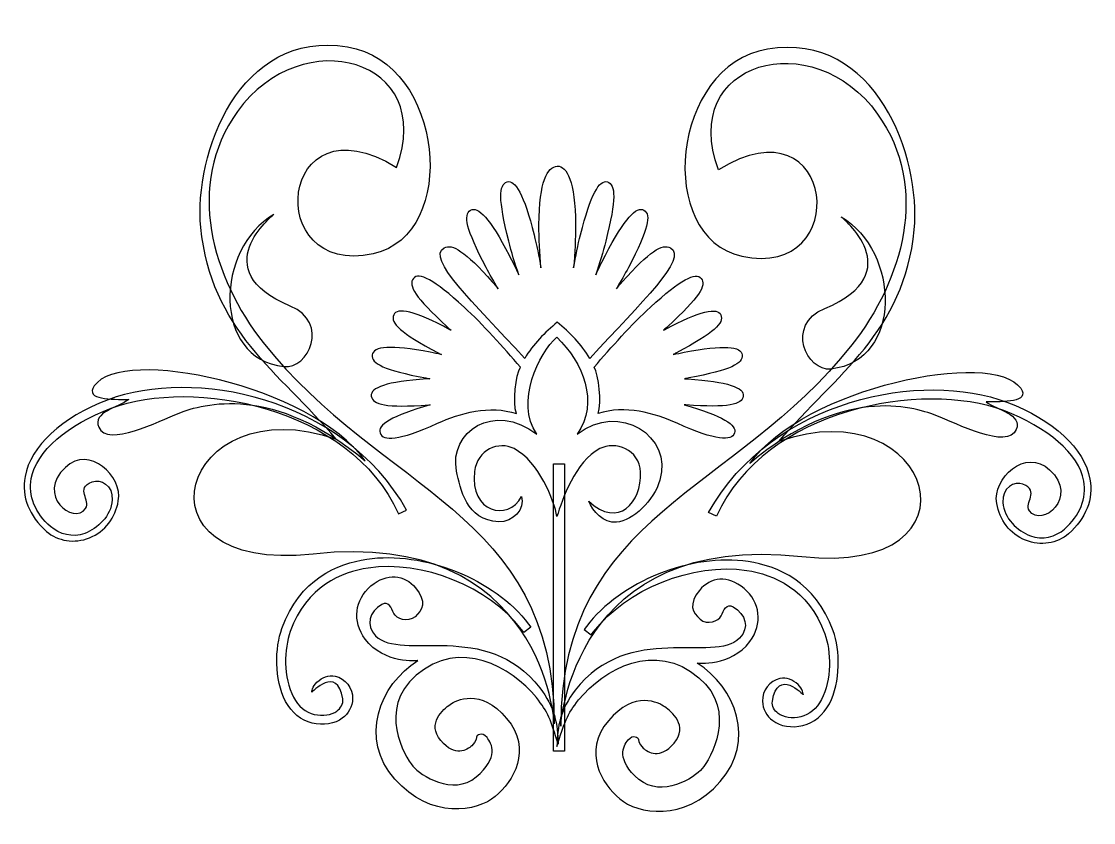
# Model space of a CAD drawing. Header units: millimetres. Extents: x -103 to 104, y -99 to 101.
# Drawn here: x -20.21 to 16.89, y 68.51 to 96.24 of the extents above; entities that cross this region are included whole.
import ezdxf

# ---------------------------------------------------------------- set-up
doc = ezdxf.new("R2010")
doc.units = ezdxf.units.MM
doc.header["$MEASUREMENT"] = 0
doc.layers.add('layer 1', color=7, linetype='Continuous')

msp = doc.modelspace()

# ---------------------------------------------------------------- linework, layer by layer
at = {"layer": 'layer 1', "color": 250}
for points, knots in [([(-1.7698, 71.9353), (-1.7866, 79.2923), (-7.7802, 79.9654), (-11.843, 85.1267), (-11.843, 85.1267), (-13.5988, 87.355), (-14.5562, 90.5726), (-12.7351, 93.1155), (-12.7351, 93.1155), (-10.4978, 96.2371), (-5.8391, 94.949), (-7.2277, 91.1856), (-7.2277, 91.1856), (-11.3301, 93.7287), (-11.8955, 87.3458), (-8.0337, 88.1973), (-8.0337, 88.1973), (-5.0305, 88.8601), (-5.582, 94.8105), (-8.9273, 95.3619), (-8.9273, 95.3619), (-12.6683, 95.9761), (-14.2462, 91.642), (-14.0007, 89.1068), (-14.0007, 89.1068), (-13.656, 85.5646), (-11.3082, 84.1224), (-9.3138, 81.7845), (-9.3138, 81.7845), (-14.6751, 83.6585), (-16.6362, 77.082), (-10.109, 77.8053), (-10.109, 77.8053), (-2.1364, 78.6898), (-1.7698, 71.9353), (-1.7698, 71.9353)], [0, 0, 0, 0, 0.1, 0.1, 0.1, 0.1, 0.2, 0.2, 0.2, 0.2, 0.3, 0.3, 0.3, 0.3, 0.4, 0.4, 0.4, 0.4, 0.5, 0.5, 0.5, 0.5, 0.6, 0.6, 0.6, 0.6, 0.7, 0.7, 0.7, 0.7, 0.8, 0.8, 0.8, 0.8, 1, 1, 1, 1]), ([(-1.5459, 71.8527), (-1.5295, 79.2089), (4.4638, 79.8824), (8.5258, 85.0434), (8.5258, 85.0434), (10.2819, 87.272), (11.24, 90.4895), (9.4187, 93.032), (9.4187, 93.032), (7.1817, 96.1539), (2.5231, 94.866), (3.9105, 91.1023), (3.9105, 91.1023), (8.0129, 93.6449), (8.579, 87.2629), (4.7176, 88.114), (4.7176, 88.114), (1.714, 88.7766), (2.2655, 94.7269), (5.6116, 95.278), (5.6116, 95.278), (9.3526, 95.8932), (10.9297, 91.5592), (10.6853, 89.0231), (10.6853, 89.0231), (10.3399, 85.4811), (7.9918, 84.0392), (5.9981, 81.7013), (5.9981, 81.7013), (11.3597, 83.5748), (13.3205, 76.9982), (6.7933, 77.7221), (6.7933, 77.7221), (-1.1797, 78.6064), (-1.5459, 71.8527), (-1.5459, 71.8527)], [0, 0, 0, 0, 0.1, 0.1, 0.1, 0.1, 0.2, 0.2, 0.2, 0.2, 0.3, 0.3, 0.3, 0.3, 0.4, 0.4, 0.4, 0.4, 0.5, 0.5, 0.5, 0.5, 0.6, 0.6, 0.6, 0.6, 0.7, 0.7, 0.7, 0.7, 0.8, 0.8, 0.8, 0.8, 1, 1, 1, 1]), ([(2.2458, 88.4028), (1.9759, 88.557), (1.5226, 88.2874), (0.582, 87.2233), (0.582, 87.2233), (0.5153, 87.1474), (0.4462, 87.0684), (0.3777, 86.9861), (0.3777, 86.9861), (0.5308, 87.2388), (0.6724, 87.4879), (0.7957, 87.7236), (0.7957, 87.7236), (1.4974, 89.0658), (1.5897, 89.5371), (1.3326, 89.7034), (1.3326, 89.7034), (1.0823, 89.8649), (0.6593, 89.4154), (-0.0001, 88.1539), (-0.0001, 88.1539), (-0.1111, 87.9409), (-0.223, 87.7084), (-0.335, 87.4666), (-0.335, 87.4666), (-0.2004, 87.8678), (-0.0786, 88.266), (0.0111, 88.6297), (0.0111, 88.6297), (0.3795, 90.1029), (0.3581, 90.5825), (0.0699, 90.6819), (0.0699, 90.6819), (-0.2103, 90.7788), (-0.5174, 90.2411), (-0.8624, 88.8573), (-0.8624, 88.8573), (-0.9503, 88.5053), (-1.0308, 88.1115), (-1.1012, 87.7084), (-1.1012, 87.7084), (-1.0583, 88.2231), (-1.0308, 88.7402), (-1.0331, 89.1975), (-1.0331, 89.1975), (-1.0411, 90.715), (-1.3357, 91.233), (-1.6666, 91.233), (-1.6666, 91.233), (-2.007, 91.1991), (-2.2921, 90.715), (-2.2995, 89.1975), (-2.2995, 89.1975), (-2.3023, 88.7402), (-2.2746, 88.2231), (-2.2309, 87.7084), (-2.2309, 87.7084), (-2.3023, 88.1115), (-2.3826, 88.5053), (-2.4701, 88.8573), (-2.4701, 88.8573), (-2.8152, 90.2411), (-3.1226, 90.7788), (-3.4031, 90.6819), (-3.4031, 90.6819), (-3.6905, 90.5825), (-3.7124, 90.1029), (-3.344, 88.6297), (-3.344, 88.6297), (-3.2528, 88.266), (-3.1325, 87.8678), (-2.9975, 87.4666), (-2.9975, 87.4666), (-3.1091, 87.7084), (-3.2222, 87.9409), (-3.3331, 88.1539), (-3.3331, 88.1539), (-3.9914, 89.4154), (-4.4163, 89.8649), (-4.6658, 89.7034), (-4.6658, 89.7034), (-4.9225, 89.5371), (-4.8313, 89.0658), (-4.1289, 87.7236), (-4.1289, 87.7236), (-4.006, 87.4879), (-3.8641, 87.2388), (-3.7109, 86.9861), (-3.7109, 86.9861), (-3.7802, 87.0684), (-3.848, 87.1474), (-3.9151, 87.2233), (-3.9151, 87.2233), (-4.8555, 88.2874), (-5.3091, 88.557), (-5.5784, 88.4028), (-5.5784, 88.4028), (-6.2101, 88.0413), (-4.587, 86.5406), (-2.7936, 84.574), (-2.7936, 84.574), (-2.5066, 85.0566), (-2.0933, 85.4854), (-1.6666, 85.8299), (-1.6666, 85.8299), (-1.2388, 85.4854), (-0.8266, 85.0566), (-0.5392, 84.574), (-0.5392, 84.574), (1.2544, 86.5406), (2.8775, 88.0413), (2.2458, 88.4028)], [0, 0, 0, 0, 0.0344828, 0.0344828, 0.0344828, 0.0344828, 0.0689655, 0.0689655, 0.0689655, 0.0689655, 0.1034483, 0.1034483, 0.1034483, 0.1034483, 0.137931, 0.137931, 0.137931, 0.137931, 0.1724138, 0.1724138, 0.1724138, 0.1724138, 0.2068966, 0.2068966, 0.2068966, 0.2068966, 0.2413793, 0.2413793, 0.2413793, 0.2413793, 0.2758621, 0.2758621, 0.2758621, 0.2758621, 0.3103448, 0.3103448, 0.3103448, 0.3103448, 0.3448276, 0.3448276, 0.3448276, 0.3448276, 0.3793103, 0.3793103, 0.3793103, 0.3793104, 0.4137931, 0.4137931, 0.4137931, 0.4137931, 0.4482759, 0.4482759, 0.4482759, 0.4482759, 0.4827586, 0.4827586, 0.4827586, 0.4827586, 0.5172414, 0.5172414, 0.5172414, 0.5172414, 0.5517241, 0.5517241, 0.5517241, 0.5517241, 0.5862069, 0.5862069, 0.5862069, 0.5862069, 0.6206897, 0.6206897, 0.6206897, 0.6206897, 0.6551724, 0.6551724, 0.6551724, 0.6551724, 0.6896552, 0.6896552, 0.6896552, 0.6896552, 0.7241379, 0.7241379, 0.7241379, 0.7241379, 0.7586207, 0.7586207, 0.7586207, 0.7586207, 0.7931034, 0.7931034, 0.7931034, 0.7931035, 0.8275862, 0.8275862, 0.8275862, 0.8275862, 0.862069, 0.862069, 0.862069, 0.862069, 0.8965517, 0.8965517, 0.8965517, 0.8965517, 0.9310345, 0.9310345, 0.9310345, 0.9310345, 1, 1, 1, 1]), ([(-10.9041, 86.3887), (-9.5258, 85.8138), (-10.2877, 84.1952), (-11.1252, 84.2911), (-11.1252, 84.2911), (-13.6177, 84.5783), (-13.4974, 88.3722), (-11.4782, 89.5565), (-11.4782, 89.5565), (-11.4782, 89.5565), (-13.8993, 87.635), (-10.9041, 86.3887)], [0, 0, 0, 0, 0.25, 0.25, 0.25, 0.25, 0.5, 0.5, 0.5, 0.5, 1, 1, 1, 1]), ([(7.5869, 86.3051), (6.2098, 85.7304), (6.9717, 84.112), (7.8094, 84.2081), (7.8094, 84.2081), (10.3013, 84.4948), (10.1809, 88.2887), (8.1621, 89.4735), (8.1621, 89.4735), (8.1621, 89.4735), (10.5828, 87.5512), (7.5869, 86.3051)], [0, 0, 0, 0, 0.25, 0.25, 0.25, 0.25, 0.5, 0.5, 0.5, 0.5, 1, 1, 1, 1]), ([(-6.1791, 83.8668), (-6.1437, 83.8693), (-6.1076, 83.8709), (-6.0711, 83.8727), (-6.0711, 83.8727), (-6.1203, 83.8826), (-6.17, 83.8908), (-6.2181, 83.9008), (-6.2181, 83.9008), (-7.6803, 84.1777), (-8.0986, 84.3963), (-8.0672, 84.6989), (-8.0672, 84.6989), (-8.0366, 84.9934), (-7.4322, 85.0488), (-6.0591, 84.7884), (-6.0591, 84.7884), (-5.9335, 84.7641), (-5.8052, 84.7371), (-5.6732, 84.708), (-5.6732, 84.708), (-5.7126, 84.728), (-5.7516, 84.7489), (-5.7899, 84.7694), (-5.7899, 84.7694), (-7.1076, 85.4677), (-7.4436, 85.8005), (-7.3254, 86.0812), (-7.3254, 86.0812), (-7.2119, 86.3533), (-6.6164, 86.2267), (-5.3795, 85.5697), (-5.3795, 85.5697), (-5.3671, 85.5646), (-5.3544, 85.5565), (-5.3431, 85.55), (-5.3431, 85.55), (-5.3923, 85.5942), (-5.4408, 85.6381), (-5.489, 85.6831), (-5.489, 85.6831), (-6.5887, 86.693), (-6.83, 87.1019), (-6.647, 87.343), (-6.647, 87.343), (-6.4683, 87.5773), (-5.9237, 87.3029), (-4.8912, 86.3533), (-4.8912, 86.3533), (-4.2508, 85.7622), (-3.5209, 84.9508), (-2.9442, 84.2782), (-2.9442, 84.2782), (-3.1011, 83.9867), (-3.2156, 83.0665), (-3.0789, 82.6644), (-3.0789, 82.6644), (-4.0012, 82.9859), (-5.037, 82.675), (-5.8111, 82.3301), (-5.8111, 82.3301), (-7.1722, 81.7232), (-7.6931, 81.7099), (-7.7995, 81.9953), (-7.7995, 81.9953), (-7.9017, 82.2716), (-7.3892, 82.5911), (-6.0616, 82.9704), (-6.0616, 82.9704), (-6.0784, 82.97), (-6.097, 82.9688), (-6.1137, 82.9664), (-6.1137, 82.9664), (-7.5972, 82.8653), (-8.0566, 82.9704), (-8.1015, 83.2722), (-8.1015, 83.2722), (-8.1453, 83.5644), (-7.5735, 83.7719), (-6.1791, 83.8668)], [0, 0, 0, 0, 0.047619, 0.047619, 0.047619, 0.0476191, 0.0952381, 0.0952381, 0.0952381, 0.0952381, 0.1428571, 0.1428571, 0.1428571, 0.1428572, 0.1904762, 0.1904762, 0.1904762, 0.1904762, 0.2380952, 0.2380952, 0.2380952, 0.2380952, 0.2857143, 0.2857143, 0.2857143, 0.2857143, 0.3333333, 0.3333333, 0.3333333, 0.3333333, 0.3809524, 0.3809524, 0.3809524, 0.3809524, 0.4285714, 0.4285714, 0.4285714, 0.4285714, 0.4761905, 0.4761905, 0.4761905, 0.4761905, 0.5238095, 0.5238095, 0.5238095, 0.5238095, 0.5714286, 0.5714286, 0.5714286, 0.5714286, 0.6190476, 0.6190476, 0.6190476, 0.6190476, 0.6666667, 0.6666667, 0.6666667, 0.6666667, 0.7142857, 0.7142857, 0.7142857, 0.7142857, 0.7619048, 0.7619048, 0.7619048, 0.7619048, 0.8095238, 0.8095238, 0.8095238, 0.8095238, 0.8571429, 0.8571429, 0.8571429, 0.8571429, 0.9047619, 0.9047619, 0.9047619, 0.9047619, 1, 1, 1, 1]), ([(2.8469, 83.8668), (2.8111, 83.8693), (2.7747, 83.8709), (2.7375, 83.8727), (2.7375, 83.8727), (2.7882, 83.8826), (2.8367, 83.8908), (2.8859, 83.9008), (2.8859, 83.9008), (4.3474, 84.1777), (4.7661, 84.3963), (4.7341, 84.6989), (4.7341, 84.6989), (4.7048, 84.9934), (4.099, 85.0488), (2.7258, 84.7884), (2.7258, 84.7884), (2.6011, 84.7641), (2.4716, 84.7371), (2.341, 84.708), (2.341, 84.708), (2.38, 84.728), (2.4194, 84.7489), (2.4581, 84.7694), (2.4581, 84.7694), (3.774, 85.4677), (4.1104, 85.8005), (3.9933, 86.0812), (3.9933, 86.0812), (3.8783, 86.3533), (3.2839, 86.2267), (2.0467, 85.5697), (2.0467, 85.5697), (2.0343, 85.5646), (2.0219, 85.5565), (2.0095, 85.55), (2.0095, 85.55), (2.0595, 85.5942), (2.1087, 85.6381), (2.1561, 85.6831), (2.1561, 85.6831), (3.2558, 86.693), (3.4983, 87.1019), (3.3138, 87.343), (3.3138, 87.343), (3.1347, 87.5773), (2.5909, 87.3029), (1.5587, 86.3533), (1.5587, 86.3533), (0.9186, 85.7622), (0.1873, 84.9508), (-0.3886, 84.2782), (-0.3886, 84.2782), (-0.2317, 83.9867), (-0.1172, 83.0665), (-0.254, 82.6644), (-0.254, 82.6644), (0.668, 82.9859), (1.7039, 82.675), (2.4785, 82.3301), (2.4785, 82.3301), (3.8394, 81.7232), (4.3613, 81.7099), (4.4663, 81.9953), (4.4663, 81.9953), (4.5685, 82.2716), (4.0564, 82.5911), (2.7288, 82.9704), (2.7288, 82.9704), (2.7463, 82.97), (2.7638, 82.9688), (2.7809, 82.9664), (2.7809, 82.9664), (4.2649, 82.8653), (4.7238, 82.9704), (4.7694, 83.2722), (4.7694, 83.2722), (4.8136, 83.5644), (4.2409, 83.7719), (2.8469, 83.8668)], [0, 0, 0, 0, 0.047619, 0.047619, 0.047619, 0.0476191, 0.0952381, 0.0952381, 0.0952381, 0.0952381, 0.1428571, 0.1428571, 0.1428571, 0.1428572, 0.1904762, 0.1904762, 0.1904762, 0.1904762, 0.2380952, 0.2380952, 0.2380952, 0.2380952, 0.2857143, 0.2857143, 0.2857143, 0.2857143, 0.3333333, 0.3333333, 0.3333333, 0.3333333, 0.3809524, 0.3809524, 0.3809524, 0.3809524, 0.4285714, 0.4285714, 0.4285714, 0.4285714, 0.4761905, 0.4761905, 0.4761905, 0.4761905, 0.5238095, 0.5238095, 0.5238095, 0.5238095, 0.5714286, 0.5714286, 0.5714286, 0.5714286, 0.6190476, 0.6190476, 0.6190476, 0.6190476, 0.6666667, 0.6666667, 0.6666667, 0.6666667, 0.7142857, 0.7142857, 0.7142857, 0.7142857, 0.7619048, 0.7619048, 0.7619048, 0.7619048, 0.8095238, 0.8095238, 0.8095238, 0.8095238, 0.8571429, 0.8571429, 0.8571429, 0.8571429, 0.9047619, 0.9047619, 0.9047619, 0.9047619, 1, 1, 1, 1]), ([(-8.3087, 81.028), (-11.506, 83.7113), (-13.9241, 83.0052), (-14.7498, 82.6861), (-14.7498, 82.6861), (-15.4734, 82.4065), (-17.2282, 81.4863), (-17.5319, 82.1965), (-17.5319, 82.1965), (-17.7537, 82.7138), (-16.8653, 82.8822), (-16.4918, 83.1535), (-16.4918, 83.1535), (-17.0805, 83.1634), (-18.0251, 83.1289), (-17.6859, 83.6264), (-17.6859, 83.6264), (-16.7398, 85.0105), (-10.2002, 83.6548), (-8.3087, 81.028)], [0, 0, 0, 0, 0.1666667, 0.1666667, 0.1666667, 0.1666667, 0.3333333, 0.3333333, 0.3333333, 0.3333333, 0.5, 0.5, 0.5, 0.5, 0.6666667, 0.6666667, 0.6666667, 0.6666667, 1, 1, 1, 1]), ([(-0.977, 81.9557), (-0.2179, 83.0665), (-0.761, 84.4185), (-1.6834, 85.3148), (-1.6834, 85.3148), (-2.2986, 84.7539), (-3.1375, 83.0665), (-2.3782, 81.9557), (-2.3782, 81.9557), (-3.8553, 83.095), (-5.428, 82.0345), (-5.1501, 80.6737), (-5.1501, 80.6737), (-5.0261, 80.0666), (-4.8157, 78.9709), (-3.693, 78.9247), (-3.693, 78.9247), (-3.1923, 78.904), (-2.7736, 79.3632), (-2.8998, 79.8023), (-2.8998, 79.8023), (-3.3801, 78.904), (-4.6964, 79.2591), (-4.5297, 80.6591), (-4.5297, 80.6591), (-4.4381, 81.4227), (-3.6887, 81.7276), (-3.1602, 81.4542), (-3.1602, 81.4542), (-2.3023, 81.0095), (-1.7683, 79.6503), (-1.6779, 79.1057), (-1.6779, 79.1057), (-1.4952, 79.6847), (-1.0535, 81.0085), (-0.1949, 81.4542), (-0.1949, 81.4542), (0.3332, 81.7276), (1.186, 81.4318), (1.2173, 80.6385), (1.2173, 80.6385), (1.26, 79.5926), (0.4449, 78.6731), (-0.5793, 79.6353), (-0.5793, 79.6353), (-0.4539, 79.3003), (-0.0571, 78.8614), (0.3817, 78.904), (0.3817, 78.904), (0.9594, 78.9581), (1.6783, 79.6559), (1.8869, 80.3667), (1.8869, 80.3667), (2.3305, 81.8773), (0.4995, 83.095), (-0.977, 81.9557)], [0, 0, 0, 0, 0.0666667, 0.0666667, 0.0666667, 0.0666667, 0.1333333, 0.1333333, 0.1333333, 0.1333333, 0.2, 0.2, 0.2, 0.2, 0.2666667, 0.2666667, 0.2666667, 0.2666667, 0.3333333, 0.3333333, 0.3333333, 0.3333333, 0.4, 0.4, 0.4, 0.4, 0.4666667, 0.4666667, 0.4666667, 0.4666667, 0.5333333, 0.5333333, 0.5333333, 0.5333333, 0.6, 0.6, 0.6, 0.6, 0.6666667, 0.6666667, 0.6666667, 0.6666667, 0.7333333, 0.7333333, 0.7333333, 0.7333333, 0.8, 0.8, 0.8, 0.8, 0.8666667, 0.8666667, 0.8666667, 0.8666667, 1, 1, 1, 1]), ([(4.9923, 80.9449), (8.1895, 83.6277), (10.6084, 82.9226), (11.4334, 82.6023), (11.4334, 82.6023), (12.1567, 82.323), (13.9124, 81.403), (14.2156, 82.1138), (14.2156, 82.1138), (14.4373, 82.6306), (13.5488, 82.7995), (13.1753, 83.0698), (13.1753, 83.0698), (13.7647, 83.0802), (14.7094, 83.0463), (14.3691, 83.543), (14.3691, 83.543), (13.4237, 84.927), (6.8837, 83.5718), (4.9923, 80.9449)], [0, 0, 0, 0, 0.1666667, 0.1666667, 0.1666667, 0.1666667, 0.3333333, 0.3333333, 0.3333333, 0.3333333, 0.5, 0.5, 0.5, 0.5, 0.6666667, 0.6666667, 0.6666667, 0.6666667, 1, 1, 1, 1]), ([(-6.8782, 79.3271), (-6.8782, 79.3271), (-7.1613, 79.1996), (-7.1613, 79.1996), (-7.1613, 79.1996), (-8.8434, 82.9325), (-14.2962, 83.9115), (-17.1005, 82.8524), (-17.1005, 82.8524), (-18.6058, 82.2841), (-19.6989, 81.3659), (-19.8707, 80.4162), (-19.8707, 80.4162), (-19.9771, 79.8273), (-19.7274, 79.2157), (-19.2014, 78.7557), (-19.2014, 78.7557), (-18.8965, 78.4888), (-18.4357, 78.3597), (-18.0193, 78.5212), (-18.0193, 78.5212), (-17.5758, 78.6928), (-17.1059, 79.1148), (-17.0665, 79.678), (-17.0665, 79.678), (-17.0309, 80.1877), (-17.4744, 80.4184), (-17.7654, 80.3064), (-17.7654, 80.3064), (-18.361, 80.0787), (-17.7909, 79.6603), (-17.9864, 79.3869), (-17.9864, 79.3869), (-18.4125, 78.7902), (-19.7149, 79.8472), (-18.6875, 80.8066), (-18.6875, 80.8066), (-17.8529, 81.5859), (-16.699, 80.4994), (-16.855, 79.6438), (-16.855, 79.6438), (-16.9593, 79.0752), (-17.3029, 78.5802), (-17.8559, 78.3653), (-17.8559, 78.3653), (-18.38, 78.1622), (-18.9483, 78.2495), (-19.3403, 78.5921), (-19.3403, 78.5921), (-19.9435, 79.1203), (-20.2077, 79.7925), (-20.0829, 80.4846), (-20.0829, 80.4846), (-19.8918, 81.5416), (-18.8173, 82.5365), (-17.2106, 83.144), (-17.2106, 83.144), (-14.291, 84.2464), (-9.118, 83.2828), (-6.8782, 79.3271)], [0, 0, 0, 0, 0.0625, 0.0625, 0.0625, 0.0625, 0.125, 0.125, 0.125, 0.125, 0.1875, 0.1875, 0.1875, 0.1875, 0.25, 0.25, 0.25, 0.25, 0.3125, 0.3125, 0.3125, 0.3125, 0.375, 0.375, 0.375, 0.375, 0.4375, 0.4375, 0.4375, 0.4375, 0.5, 0.5, 0.5, 0.5, 0.5625, 0.5625, 0.5625, 0.5625, 0.625, 0.625, 0.625, 0.625, 0.6875, 0.6875, 0.6875, 0.6875, 0.75, 0.75, 0.75, 0.75, 0.8125, 0.8125, 0.8125, 0.8125, 0.875, 0.875, 0.875, 0.875, 1, 1, 1, 1]), ([(3.5618, 79.2442), (3.5618, 79.2442), (3.8449, 79.1165), (3.8449, 79.1165), (3.8449, 79.1165), (5.5276, 82.8494), (10.9793, 83.8284), (13.7844, 82.7694), (13.7844, 82.7694), (15.2886, 82.2012), (16.3832, 81.2823), (16.5549, 80.3336), (16.5549, 80.3336), (16.6611, 79.7447), (16.4109, 79.1317), (15.8853, 78.6723), (15.8853, 78.6723), (15.5811, 78.4058), (15.1197, 78.2758), (14.7035, 78.4378), (14.7035, 78.4378), (14.2601, 78.6095), (13.7895, 79.0322), (13.7508, 79.5948), (13.7508, 79.5948), (13.7152, 80.1046), (14.1579, 80.3352), (14.4489, 80.2238), (14.4489, 80.2238), (15.045, 79.9951), (14.4749, 79.5768), (14.6703, 79.3043), (14.6703, 79.3043), (15.0967, 78.7071), (16.3981, 79.764), (15.3714, 80.7235), (15.3714, 80.7235), (14.5369, 81.5029), (13.3825, 80.4158), (13.5387, 79.5603), (13.5387, 79.5603), (13.6429, 78.9921), (13.9869, 78.4966), (14.5395, 78.2824), (14.5395, 78.2824), (15.0632, 78.0792), (15.6318, 78.166), (16.0243, 78.509), (16.0243, 78.509), (16.6279, 79.0365), (16.8905, 79.7089), (16.7672, 80.4017), (16.7672, 80.4017), (16.575, 81.4587), (15.5016, 82.4529), (13.8946, 83.0599), (13.8946, 83.0599), (10.9753, 84.1629), (5.802, 83.1995), (3.5618, 79.2442)], [0, 0, 0, 0, 0.0625, 0.0625, 0.0625, 0.0625, 0.125, 0.125, 0.125, 0.125, 0.1875, 0.1875, 0.1875, 0.1875, 0.25, 0.25, 0.25, 0.25, 0.3125, 0.3125, 0.3125, 0.3125, 0.375, 0.375, 0.375, 0.375, 0.4375, 0.4375, 0.4375, 0.4375, 0.5, 0.5, 0.5, 0.5, 0.5625, 0.5625, 0.5625, 0.5625, 0.625, 0.625, 0.625, 0.625, 0.6875, 0.6875, 0.6875, 0.6875, 0.75, 0.75, 0.75, 0.75, 0.8125, 0.8125, 0.8125, 0.8125, 0.875, 0.875, 0.875, 0.875, 1, 1, 1, 1]), ([(-1.7998, 80.932), (-1.7998, 80.932), (-1.7998, 70.9888), (-1.7998, 70.9888), (-1.7998, 70.9888), (-1.7998, 70.9888), (-1.4204, 70.9888), (-1.4204, 70.9888), (-1.4204, 70.9888), (-1.4204, 70.9888), (-1.4204, 80.932), (-1.4204, 80.932), (-1.4204, 80.932), (-1.4204, 80.932), (-1.7998, 80.932), (-1.7998, 80.932)], [0, 0, 0, 0, 0.2, 0.2, 0.2, 0.2, 0.4, 0.4, 0.4, 0.4, 0.6, 0.6, 0.6, 0.6, 1, 1, 1, 1]), ([(-9.1045, 72.1266), (-8.9003, 72.2828), (-8.7547, 72.5221), (-8.7486, 72.8019), (-8.7486, 72.8019), (-8.7383, 73.1632), (-8.9966, 73.5106), (-9.3496, 73.5796), (-9.3496, 73.5796), (-9.5871, 73.625), (-9.7946, 73.545), (-9.9828, 73.3708), (-9.9828, 73.3708), (-10.1363, 73.2325), (-10.1638, 73.0218), (-10.1638, 73.0218), (-10.1638, 73.0218), (-10.1638, 73.0218), (-9.281, 73.963), (-9.0914, 72.8019), (-9.0914, 72.8019), (-9.0619, 72.6157), (-9.1614, 72.4722), (-9.2928, 72.3729), (-9.2928, 72.3729), (-9.4743, 72.2353), (-9.7883, 72.1894), (-10.0732, 72.2573), (-10.0732, 72.2573), (-10.3781, 72.3323), (-10.6196, 72.5335), (-10.7925, 72.8563), (-10.7925, 72.8563), (-11.1529, 73.5304), (-11.1215, 74.5322), (-10.9056, 75.1297), (-10.9056, 75.1297), (-10.3402, 76.6928), (-9.1293, 77.184), (-8.2117, 77.3231), (-8.2117, 77.3231), (-6.3457, 77.6034), (-4.0166, 76.6714), (-2.9081, 75.1969), (-2.9081, 75.1969), (-2.9081, 75.1969), (-2.8276, 75.0909), (-2.8276, 75.0909), (-2.8276, 75.0909), (-2.8276, 75.0909), (-2.5825, 75.2817), (-2.5825, 75.2817), (-2.5825, 75.2817), (-2.5825, 75.2817), (-2.6612, 75.3849), (-2.6612, 75.3849), (-2.6612, 75.3849), (-3.8295, 76.9399), (-6.2896, 77.9262), (-8.2576, 77.63), (-8.2576, 77.63), (-9.2585, 77.4788), (-10.581, 76.9412), (-11.1951, 75.2356), (-11.1951, 75.2356), (-11.4344, 74.574), (-11.469, 73.4645), (-11.0668, 72.7095), (-11.0668, 72.7095), (-10.8512, 72.3073), (-10.5416, 72.0539), (-10.1477, 71.9574), (-10.1477, 71.9574), (-9.7713, 71.8626), (-9.361, 71.9302), (-9.1045, 72.1266)], [0, 0, 0, 0, 0.05, 0.05, 0.05, 0.05, 0.1, 0.1, 0.1, 0.1, 0.15, 0.15, 0.15, 0.15, 0.2, 0.2, 0.2, 0.2, 0.25, 0.25, 0.25, 0.25, 0.3, 0.3, 0.3, 0.3, 0.35, 0.35, 0.35, 0.35, 0.4, 0.4, 0.4, 0.4, 0.45, 0.45, 0.45, 0.45, 0.5, 0.5, 0.5, 0.5, 0.55, 0.55, 0.55, 0.55, 0.6, 0.6, 0.6, 0.6, 0.65, 0.65, 0.65, 0.65, 0.7, 0.7, 0.7, 0.7, 0.75, 0.75, 0.75, 0.75, 0.8, 0.8, 0.8, 0.8, 0.85, 0.85, 0.85, 0.85, 0.9, 0.9, 0.9, 0.9, 1, 1, 1, 1]), ([(5.7885, 72.0435), (5.5839, 72.1993), (5.4387, 72.4383), (5.4328, 72.7186), (5.4328, 72.7186), (5.4226, 73.0801), (5.6808, 73.4271), (6.0339, 73.4963), (6.0339, 73.4963), (6.271, 73.5424), (6.4778, 73.4615), (6.6656, 73.2876), (6.6656, 73.2876), (6.8196, 73.149), (6.8473, 72.9388), (6.8473, 72.9388), (6.8473, 72.9388), (6.8473, 72.9388), (5.9647, 73.8799), (5.7757, 72.7186), (5.7757, 72.7186), (5.7454, 72.5327), (5.8457, 72.3893), (5.9763, 72.2896), (5.9763, 72.2896), (6.158, 72.152), (6.472, 72.1053), (6.7565, 72.1733), (6.7565, 72.1733), (7.0624, 72.2492), (7.3039, 72.4503), (7.4761, 72.7724), (7.4761, 72.7724), (7.8372, 73.447), (7.805, 74.4486), (7.5896, 75.0467), (7.5896, 75.0467), (7.0245, 76.609), (5.8136, 77.1004), (4.8956, 77.2396), (4.8956, 77.2396), (3.0292, 77.5202), (0.7009, 76.5878), (-0.4079, 75.1138), (-0.4079, 75.1138), (-0.4079, 75.1138), (-0.4889, 75.0078), (-0.4889, 75.0078), (-0.4889, 75.0078), (-0.4889, 75.0078), (-0.7332, 75.1985), (-0.7332, 75.1985), (-0.7332, 75.1985), (-0.7332, 75.1985), (-0.6549, 75.3016), (-0.6549, 75.3016), (-0.6549, 75.3016), (0.5134, 76.8574), (2.9731, 77.843), (4.9405, 77.5469), (4.9405, 77.5469), (5.9423, 77.3955), (7.2653, 76.8577), (7.8794, 75.1527), (7.8794, 75.1527), (8.118, 74.4904), (8.1527, 73.3809), (7.7499, 72.6256), (7.7499, 72.6256), (7.5351, 72.2242), (7.2252, 71.9703), (6.8312, 71.8739), (6.8312, 71.8739), (6.4544, 71.7793), (6.0448, 71.8467), (5.7885, 72.0435)], [0, 0, 0, 0, 0.05, 0.05, 0.05, 0.05, 0.1, 0.1, 0.1, 0.1, 0.15, 0.15, 0.15, 0.15, 0.2, 0.2, 0.2, 0.2, 0.25, 0.25, 0.25, 0.25, 0.3, 0.3, 0.3, 0.3, 0.35, 0.35, 0.35, 0.35, 0.4, 0.4, 0.4, 0.4, 0.45, 0.45, 0.45, 0.45, 0.5, 0.5, 0.5, 0.5, 0.55, 0.55, 0.55, 0.55, 0.6, 0.6, 0.6, 0.6, 0.65, 0.65, 0.65, 0.65, 0.7, 0.7, 0.7, 0.7, 0.75, 0.75, 0.75, 0.75, 0.8, 0.8, 0.8, 0.8, 0.85, 0.85, 0.85, 0.85, 0.9, 0.9, 0.9, 0.9, 1, 1, 1, 1]), ([(-2.268, 73.1756), (-4.1355, 75.5649), (-7.0627, 74.0823), (-7.9513, 74.9756), (-7.9513, 74.9756), (-8.3181, 75.3435), (-8.1664, 75.8055), (-7.7389, 76.0644), (-7.7389, 76.0644), (-7.5107, 76.2032), (-7.4064, 75.9331), (-7.3192, 75.7521), (-7.3192, 75.7521), (-7.2313, 75.5732), (-6.8484, 75.4181), (-6.5894, 75.6364), (-6.5894, 75.6364), (-6.3275, 75.8551), (-6.1791, 76.1696), (-6.569, 76.6333), (-6.569, 76.6333), (-6.9585, 77.0988), (-7.5556, 77.1694), (-8.1129, 76.7014), (-8.1129, 76.7014), (-8.6709, 76.2331), (-8.7741, 75.4811), (-8.3105, 74.8575), (-8.3105, 74.8575), (-7.6646, 73.9905), (-6.4887, 74.1187), (-6.4887, 74.1187), (-6.4887, 74.1187), (-7.8254, 73.2901), (-8.5206, 71.4034), (-7.2896, 70.0145), (-7.2896, 70.0145), (-6.0342, 68.5986), (-4.425, 68.9013), (-3.8112, 69.4147), (-3.8112, 69.4147), (-3.1981, 69.9284), (-2.5131, 71.04), (-3.4177, 72.1202), (-3.4177, 72.1202), (-4.3222, 73.1985), (-5.1757, 72.7409), (-5.3737, 72.6018), (-5.3737, 72.6018), (-5.6006, 72.443), (-6.1955, 71.9444), (-5.6972, 71.3499), (-5.6972, 71.3499), (-5.199, 70.7541), (-4.7891, 71.0348), (-4.622, 71.1747), (-4.622, 71.1747), (-4.4542, 71.3147), (-4.4542, 71.5049), (-4.4542, 71.5049), (-4.4542, 71.5049), (-4.4542, 71.5049), (-4.2894, 71.6849), (-4.0971, 71.455), (-4.0971, 71.455), (-3.9254, 71.2515), (-3.6766, 70.7627), (-4.4747, 70.0933), (-4.4747, 70.0933), (-5.276, 69.4231), (-6.4012, 70.1509), (-6.667, 70.4666), (-6.667, 70.4666), (-6.9322, 70.7824), (-7.914, 72.4434), (-6.5507, 73.6109), (-6.5507, 73.6109), (-5.0385, 74.9054), (-3.2619, 73.913), (-2.3899, 72.8395), (-2.3899, 72.8395), (-1.9924, 72.3497), (-1.8844, 72.0435), (-1.6363, 71.2298), (-1.6363, 71.2298), (-1.6502, 71.9143), (-1.7592, 72.5244), (-2.268, 73.1756)], [0, 0, 0, 0, 0.0434783, 0.0434783, 0.0434783, 0.0434783, 0.0869565, 0.0869565, 0.0869565, 0.0869565, 0.1304348, 0.1304348, 0.1304348, 0.1304348, 0.173913, 0.173913, 0.173913, 0.1739131, 0.2173913, 0.2173913, 0.2173913, 0.2173913, 0.2608696, 0.2608696, 0.2608696, 0.2608696, 0.3043478, 0.3043478, 0.3043478, 0.3043478, 0.3478261, 0.3478261, 0.3478261, 0.3478261, 0.3913043, 0.3913043, 0.3913043, 0.3913044, 0.4347826, 0.4347826, 0.4347826, 0.4347826, 0.4782609, 0.4782609, 0.4782609, 0.4782609, 0.5217391, 0.5217391, 0.5217391, 0.5217391, 0.5652174, 0.5652174, 0.5652174, 0.5652174, 0.6086957, 0.6086957, 0.6086957, 0.6086957, 0.6521739, 0.6521739, 0.6521739, 0.6521739, 0.6956522, 0.6956522, 0.6956522, 0.6956522, 0.7391304, 0.7391304, 0.7391304, 0.7391304, 0.7826087, 0.7826087, 0.7826087, 0.7826087, 0.826087, 0.826087, 0.826087, 0.826087, 0.8695652, 0.8695652, 0.8695652, 0.8695652, 0.9130435, 0.9130435, 0.9130435, 0.9130435, 1, 1, 1, 1]), ([(-1.0484, 73.0922), (0.819, 75.4819), (3.746, 73.9988), (4.6356, 74.892), (4.6356, 74.892), (5.0017, 75.2605), (4.85, 75.7226), (4.4226, 75.9809), (4.4226, 75.9809), (4.1942, 76.1202), (4.0899, 75.85), (4.0024, 75.6691), (4.0024, 75.6691), (3.9153, 75.4905), (3.5319, 75.3355), (3.273, 75.5527), (3.273, 75.5527), (3.011, 75.7721), (2.8626, 76.0866), (3.2533, 76.5499), (3.2533, 76.5499), (3.6424, 77.0149), (4.2394, 77.0858), (4.7967, 76.6184), (4.7967, 76.6184), (5.3548, 76.1494), (5.4577, 75.3973), (4.9937, 74.7746), (4.9937, 74.7746), (4.3482, 73.9076), (3.1726, 74.0354), (3.1726, 74.0354), (3.1726, 74.0354), (4.5094, 73.2066), (5.2041, 71.3202), (3.9732, 69.9315), (3.9732, 69.9315), (2.7178, 68.5147), (1.1086, 68.8172), (0.4948, 69.3317), (0.4948, 69.3317), (-0.1184, 69.8458), (-0.8033, 70.957), (0.1009, 72.0365), (0.1009, 72.0365), (1.0058, 73.1152), (1.8593, 72.6576), (2.0577, 72.5182), (2.0577, 72.5182), (2.2841, 72.3598), (2.879, 71.8609), (2.3808, 71.2667), (2.3808, 71.2667), (1.8826, 70.6706), (1.473, 70.9513), (1.3059, 71.0908), (1.3059, 71.0908), (1.1378, 71.2311), (1.1378, 71.4214), (1.1378, 71.4214), (1.1378, 71.4214), (1.1378, 71.4214), (0.9729, 71.6014), (0.7811, 71.3718), (0.7811, 71.3718), (0.6097, 71.1674), (0.3602, 70.6792), (1.1582, 70.0103), (1.1582, 70.0103), (1.9599, 69.3395), (3.0855, 70.0675), (3.351, 70.3834), (3.351, 70.3834), (3.6165, 70.6991), (4.598, 72.3603), (3.2346, 73.5274), (3.2346, 73.5274), (1.7228, 74.8219), (-0.0545, 73.829), (-0.9262, 72.7565), (-0.9262, 72.7565), (-1.3241, 72.2656), (-1.4324, 71.9598), (-1.6794, 71.1472), (-1.6794, 71.1472), (-1.6658, 71.8308), (-1.5568, 72.4418), (-1.0484, 73.0922)], [0, 0, 0, 0, 0.0434783, 0.0434783, 0.0434783, 0.0434783, 0.0869565, 0.0869565, 0.0869565, 0.0869565, 0.1304348, 0.1304348, 0.1304348, 0.1304348, 0.173913, 0.173913, 0.173913, 0.1739131, 0.2173913, 0.2173913, 0.2173913, 0.2173913, 0.2608696, 0.2608696, 0.2608696, 0.2608696, 0.3043478, 0.3043478, 0.3043478, 0.3043478, 0.3478261, 0.3478261, 0.3478261, 0.3478261, 0.3913043, 0.3913043, 0.3913043, 0.3913044, 0.4347826, 0.4347826, 0.4347826, 0.4347826, 0.4782609, 0.4782609, 0.4782609, 0.4782609, 0.5217391, 0.5217391, 0.5217391, 0.5217391, 0.5652174, 0.5652174, 0.5652174, 0.5652174, 0.6086957, 0.6086957, 0.6086957, 0.6086957, 0.6521739, 0.6521739, 0.6521739, 0.6521739, 0.6956522, 0.6956522, 0.6956522, 0.6956522, 0.7391304, 0.7391304, 0.7391304, 0.7391304, 0.7826087, 0.7826087, 0.7826087, 0.7826087, 0.826087, 0.826087, 0.826087, 0.826087, 0.8695652, 0.8695652, 0.8695652, 0.8695652, 0.9130435, 0.9130435, 0.9130435, 0.9130435, 1, 1, 1, 1])]:
    msp.add_open_spline(points, degree=3, knots=knots, dxfattribs=at)

doc.saveas('drawing.dxf')
